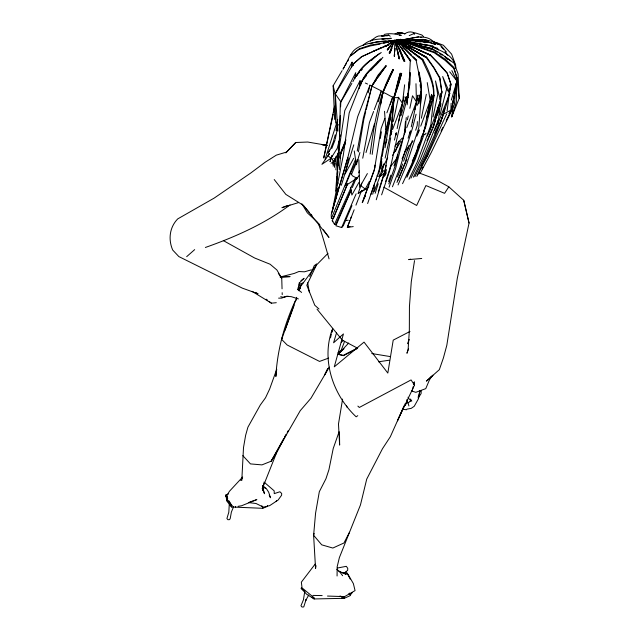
<?xml version="1.0" encoding="UTF-8"?>
<svg xmlns="http://www.w3.org/2000/svg" width="639" height="639" viewBox="0 0 639 639"><rect width="100%" height="100%" fill="white"/><g stroke="black" fill="none" stroke-linecap="round" stroke-linejoin="round"><path stroke-width="0.96" d="M337.072 575.987L337.152 566.809L339.373 557.615L360.452 504.962L366.722 479.114L382.481 448.722L390.325 436.764L404.136 405.853L397.442 420.837L414.487 385.149L413.752 382.378M338.063 165.908L338.111 162.322M296.504 299.731L295.146 301.137C284.195 324.892 277.294 350.348 275.856 376.483L276.719 369.318L269.666 388.983L265.536 397.762L260.281 405.038L247.924 427.171L245.64 435.271L243.507 447.532L241.798 480.448M407.163 102.887L409.056 84.691L410.278 61.16L400.573 46.727M448.929 113.606L450.886 110.148L451.118 103.294M339.485 136.339L340.275 115.635M340.619 106.761L340.803 101.833L355.739 72.654L354.869 78.549M417.371 121.586L417.219 125.516L415.677 130.236M374.837 168.025L374.957 165.102M410.406 72.702L409.879 84.324L406.676 101.761M394.279 95.554L391.196 134.813M229.281 504.283L228.81 512.222L226.925 518.533L227.923 519.715L229.585 519.635L230.248 518.373L231.366 512.103L233.642 506.607M410.398 401.316L410.534 399.024M421.245 390.948L421.085 393.608L418.154 398.097M336.617 182.283L337.049 176.348M337.192 174.375L337.696 167.45M337.847 165.469L339.221 146.682L340.347 102.815L351.849 83.413M406.244 117.56L405.406 129.31L404.207 134.102M407.155 104.828L408.057 93.142M340.236 155.285L340.387 153.32M418.521 130.636L418.369 132.593L416.836 136.171M420.534 104.157L421.277 94.356L421.189 83.27L419.04 72.007M416.836 176.436C430.678 146.866 445.655 116.562 450.998 84.292L447.156 73.173L430.558 55.114L401.284 41.711L398.992 41.359L401.14 41.807L430.303 55.234L439.344 64.028L447.156 72.99L450.631 83.525L450.327 86.417M335.659 191.157L338.982 149.965L344.796 110.539L359.981 80.834L361.426 81.68L361.131 83.645M340.363 157.913L340.763 153.009M456.078 83.717L454.425 104.317L446.23 120.939M351.594 67.167L352.041 62.199L353.455 63.86L352.896 65.729M440.039 99.5L441.773 91.744L439.967 77.902L433.865 67.399L426.772 57.358L398.616 41.527L404.503 44.946M339.309 169.654L340.922 151.834L345.963 139.893M405.453 121.546L404.279 134.31L394.015 165.86M408.233 91.225L409.112 81.656M409.287 79.739L409.911 73.046M337.831 171.484L336.513 185.358L338.175 182.978M359.166 88.661L359.981 80.834M430.71 125.723L430.303 129.677L427.403 136.027M433.378 100.043C435.926 85.578 429.472 72.063 422.938 59.595L399.742 42.653M335.874 169.814L337.831 153.08M338.183 150.125L339.221 141.267M337.256 170.948L338.303 162.058M404.639 84.795L402.442 103.374L397.146 128.575M438.162 120.212L437.659 124.134L434.656 130.252M441.15 96.649L441.773 91.744L439.632 78.174L433.609 67.654L426.365 57.662L398.816 41.599L396.843 42.174L393.544 41.655L387.378 50.066L388.68 48.756M334.461 167.354L334.964 163.432M335.211 161.475L335.595 158.536M394.694 54.347L394.447 56.28L394.814 42.525L396.292 41.807L394.974 42.605M447.116 110.898L450 88.414M450.255 86.457L450.631 83.525L450.104 85.394M453.139 106.13L451.717 116.905L459.201 98.326L458.075 73.836L454.065 63.189L444.656 56.464M353.231 226.597L347.344 227.348L349.884 220.495M372.17 154.39L376.067 125.875L383.56 89.851M263.835 482.988L262.765 490.64L262.453 488.779M342.592 399.063L338.486 423.984L339.628 445.087L339.485 432.667M370.165 154.007C373.967 125.124 378.584 95.147 393.017 69.403L381.763 95.507M440.535 106.465L440.95 103.558M298.237 290.106L299.284 282.781M338.997 152.609L337.712 161.483L345.052 142.09M394.103 56.096L394.543 53.237M394.83 51.336L395.269 48.476M417.243 150.173L417.834 146.379M334.501 166.459L336.05 156.595M304.771 591.371L303.445 599.781L300.961 605.772L302.047 607.05L303.757 606.93L306.065 599.606L305.594 600.676L308.749 595.013M453.69 97.048L451.501 110.811L431.125 152.753L419.967 173.744M456.502 79.356L456.813 77.383L453.898 67.375L445.351 59.299L434.528 52.047L401.947 41.16L399.383 41.192L401.915 41.263L434.224 52.741L445.04 60.322L453.69 68.317L456.813 77.383L459.201 98.326M337.624 120.891L336.034 130.683L338.255 124.445M385.053 147.769C389.478 122.768 392.977 97.455 400.278 73.094L385.924 129.837L379.023 170.613L367.625 203.553M356.802 161.683L357.129 159.718M358.439 151.858L363.823 119.429L365.7 111.729M380.149 168.353L381.81 158.552M382.138 156.595L387.114 127.185L390.988 111.833M390.693 137.72L384.886 171.611L376.259 199.759M386.124 165.285L385.453 169.191L378.288 191.812M414.527 260.624L411.276 281.791L409.439 306.576L409.335 330.563L408.129 349.573L406.955 353.255L408.521 348.662M452.684 113.111L451.717 116.905L456.35 102.008L456.813 77.383L457.268 78.094L451.621 109.988L456.997 81.089L456.885 79.028M382.505 94.708L383.041 91.768L393.328 69.851L383.041 91.768L382.505 94.66M380.74 104.301L382.154 96.585M380.213 138.607L381.451 131.842M316.065 565.675L315.554 568.51L313.613 535.274L315.578 513.149L319.308 491.742L325.954 478.747L328.933 469.705L333.207 448.562L339.133 431.692M357.257 151.004L363.351 118.095L372.018 85.738L377.937 75.298L385.884 65.657L372.018 85.738L371.459 87.607M332.544 164.215L333.087 161.292M362.744 158.192L369.43 122.496L373.599 111.474M361.051 83.629C364.23 73.357 373.376 66.608 380.485 59.036M420.158 100.107C423.066 86.944 418.457 73.509 416.221 60.553L403.241 47.358M335.347 138.831L337.488 128.255M425.207 125.244L431.597 94.332L426.636 118.423M335.531 199.983L337.911 188.377M410.478 130.731L408.121 138.184M411.276 126.865L418.026 95.099L414.967 109.549M418.769 130.675L418.369 132.593L419.384 129.837M421.357 118.231L426.325 94.3M323.733 157.793L334.556 106.162M396.332 132.457L394.447 140.085M410.294 131.706L409.887 133.631L410.382 131.738M412.323 122.073L412.73 120.14M431.333 124.805L430.303 129.677L440.463 100.355L435.494 80.929L437.747 94.612L432.986 117.017M333.151 166.188L334.82 158.384M331.849 332.272L332.671 328.454M405.517 128.535L404.279 134.31L405.669 130.588M407.37 119.86L408.193 116.01M409.839 108.303L412.514 95.778L416.436 101.753L406.716 127.8M323.797 157.913L333.143 114.397M333.558 112.464L334.596 107.632M396.14 133.431L395.725 135.364L396.236 133.471M398.848 120.899L404.048 96.793M392.626 124.429L385.141 158.089M393.257 121.522L398.512 97.304C393.057 99.077 388.744 94.492 383.991 92.711M330.515 337.879L331.353 334.085M331.769 332.192L332.607 328.398M419.096 172.945L433.625 178.401L448.818 186.812L463.73 200.271L469.05 223.083L457.308 278.253L446.821 345.268L443.426 357.872L439.344 369.661L426.421 381.14L432.907 375.197L429.767 379.127M382.122 171.5L383.847 163.84M438.338 106.953L434.903 122.153L432.755 127.616M440.694 96.497L441.773 91.744L441.07 93.574M267.613 505.513L267.358 506.423L262.733 508.309L231.55 506.999L226.789 501.032L225.95 494.929L228.618 493.811M360.54 85.498C363.583 73.477 375.788 66.855 382.865 57.302M412.099 391.38L413.225 386.571M413.673 384.646L414.352 381.755M348.702 158.584L345.124 173.904L353.655 158.304M368.184 92.775L369.981 85.155L383.041 91.768M350.507 56.12C352.928 47.198 365.029 44.107 372.968 42.645M229.089 500.92L231.773 506.048L231.55 506.999L230.719 505.401M366.498 75.61L361.426 81.68L349.174 112.959L343.319 155.125L332.36 210.59L347.888 157.362L357.664 116.745L369.981 85.155M331.713 330.93C321.433 361.115 333.438 395.501 356.147 416.812L357.768 415.685M444.68 108.095L442.627 116.602L424.951 156.523L414.911 176.676M450.175 85.41L450.631 83.525M235.408 507.454L235.631 506.503M366.171 109.804L372.018 85.738L378.6 75.65L386.228 65.841L378.272 76.984M368.847 186.804L367.641 188.201L358.159 193.377L361.722 183.185M427.004 140.652L433.242 127.457L438.162 107.216M403.728 136.019L395.597 168.624L389.095 187.179M391.475 109.916L392.929 104.157M393.416 102.24L394.383 98.398M432.691 99.844C436.293 85.842 427.507 72.367 422.195 59.906L398.249 41.711L399.567 42.717M438.865 119.397L437.659 124.134L449.816 93.318L442.683 76.504L446.573 89.085L449.816 93.318M440.071 114.661L446.573 89.085M331.545 155.916L330.067 161.715L332.136 155.477M397.905 154.862L394.974 166.3L388.824 183.904M426.045 123.383L423.865 131.914L420.957 138.192M427.739 116.753L433.306 94.947L433.889 95.107L430.862 125.076L417.451 161.491L408.984 179.247M339.7 138.711L337.24 148.288L330.914 158.344L321.92 164.303L329.46 153.743M340.196 136.802L340.683 134.885M416.085 114.253L412.371 128.471L400.11 167.33L392.442 186.78M418.801 103.83L421.277 94.356L420.933 91.449M335.227 134.837L333.486 141.459L330.419 149.302L328.031 153.208L329.604 149.83M420.111 390.437L418.417 398.832L414.24 406.276L411.228 408.353L406.947 409.144L406.476 409.767L402.826 409.24M417.395 105.251L420.142 94.844L421.277 94.356L418.817 127.696L406.204 165.629L398.049 184.943M433.242 127.457L440.463 100.355M338.686 187.187L331.21 214.864L331.377 218.546L333.27 218.554L347.193 184.743M262.733 508.309L262.98 507.39L261.822 505.8M401.14 115.491L406.3 96.561L404.671 101.266M442.108 117.049L440.798 121.865L434.608 133.112M443.154 113.191L443.937 110.299M449.433 90.067L450.998 84.292M263.156 485.472L262.254 488.787L276.296 453.442L286.328 434.216M314.132 533.389L313.613 535.274L321.729 544.843L332.839 548.046L343.974 542.982L349.501 532.231M418.872 394.718L420.079 390.405M372.697 194.224L374.837 186.604M378.6 173.257L381.826 161.819M378.288 101.705L381.243 91.265L374.294 109.636M276.232 501.543L276.487 500.625M385.117 136.498L390.812 117.648M331.705 212.755L347.888 157.362M382.897 166.092L379.854 176.492L374.286 191.58M396.547 43.188L396.915 42.022L396.547 43.188L404.822 61.304L401.803 53.964M365.995 152.569L374.422 123.91M359.941 152.521L356.314 164.75L354.262 150.964M336.537 332.847L333.582 342.792L343.447 333.909L334.269 366.842L364.038 342.113L387.825 373.072L393.217 340.124L409.966 331.473M441.206 93.637L441.773 91.744L438.546 119.501L422.946 157.721L413.377 177.203M451.31 100.083L456.997 81.089L451.845 70.594M341.338 185.302L353.79 144.837M418.138 397.202L418.625 395.581M456.685 79.995L457.268 78.094M333.27 218.554L333.862 216.661M325.075 159.263L337.719 119.661M375.165 193.258L378.192 183.792M390.229 104.684L392.658 97.192L386.891 112.831M386.579 169.607L384.446 176.22L386.315 172.842M441.222 95.051L441.821 93.206M412.291 140.612L404.91 163.249L396.955 182.442M328.63 358.088L319.548 361.426L287.159 344.996L281.639 339.397L296.728 297.311M385.652 181.548L390.9 165.589M395.525 151.499L398.928 141.171M359.589 87.255L361.426 81.68L359.637 84.021M381.619 194.855L389.75 170.365L398.888 130.092L407.786 96.018L407.418 94.085M356.538 179.415L357.177 177.522M358.775 172.802L359.414 170.909M356.722 75.977C361.171 65.713 371.099 59.723 379.782 53.317M436.86 115.643L439.432 108.079M301.201 588.367L301.512 587.465L314.468 598.056L314.148 598.951L306.496 594.126L301.201 588.367L304.795 591.307M403.632 161.18L409.016 145.5M407.378 150.572L408.561 147.13M400.421 113.502L401.396 110.675M388.56 181.636L390.82 175.142M385.365 144.23L387.018 139.566M370.892 194.536L374.534 184.248M375.524 181.444L376.515 178.64M378.496 173.025L379.822 169.287M424.176 134.078L415.23 159.319L406.867 177.346M362.529 202.507L368.847 184.799M369.518 182.938L374.502 168.952M418.186 100.355L420.142 94.844M421.82 138.328L414.272 159.462L406.923 175.781M364.246 198.633L365.26 195.83M299.084 290.841L300.769 286.224L316.417 265.089L328.015 253.316M281.639 339.397L282.31 337.56M284.986 330.243L294.044 305.522M420.734 126.163L430.207 100.443L427.243 82.599M384.854 118.351L381.124 128.463L374.31 170.357L370.165 181.42M393.153 100.323L398.44 85.099L401.675 73.301L394.183 97.535L390.102 136.059L391.867 131.386M431.597 99.556L433.306 94.947M362.217 202.627L369.47 183.265M363.703 199.352L365.101 195.638M392.57 129.525L402.442 103.374L398.512 97.304M393.943 42.11L395.972 41.703L393.943 42.11L389.598 53.532L391.419 50.154M344.613 341.314L341.21 350.212L338.095 352.536M350.587 218.658L351.298 216.821M352.752 65.681L353.455 63.86L361.562 56.735L381.211 47.757M331.745 148.552L335.148 139.789M347.344 227.348L354.158 209.776M355.947 205.151L361.69 190.35M432.811 97.863L433.889 95.107L425.718 126.857L411.708 164.047L402.562 183.681M440.606 95.499L441.677 92.759M432.036 129.437L420.182 159.494L410.965 178.129M397.554 176.859L402.682 163.943M434.224 122.201L439.424 109.237M351.658 593.407L352.009 592.545L349.988 595.74L344.301 598.32L314.148 598.951L311.992 597.185M331.377 218.546L355.452 159.67M402.075 158.871L405.853 149.662M356.083 161.787L350.563 172.977L345.212 185.949L356.945 178.241L359.326 175.342M351.17 189.967L335.715 224.537L334.493 224.321L332.216 220.751L347.728 183.489M351.506 174.407L356.426 162.594M407.45 343.734L409.24 339.421M309.747 276.431L314.252 265.648L316.632 263.931M393.832 42.03L389.167 53.117L392.082 48.221M430.646 377.074L425.766 388.64L415.805 392.33L411.356 390.876M398.025 180.158L406.851 159.438M331.034 163.257L334.069 161.483L335.771 157.498L338.75 152.849M351.099 190.31L335.874 225.759L341.641 227.54L343.343 225.711L351.961 205.638M352.265 187.578L356.554 177.578M341.641 227.54L356.123 193.841M334.493 224.321L355.172 178.393M340.387 154.47L345.3 143.639M417.634 174.79L427.97 154.694L446.733 113.83M398.584 46.591L403.936 61.2L396.372 43.164L396.915 42.022M316.417 265.089L306.808 285.242L314.763 305.218L318.989 309.02M327.703 368.631L324.772 374.781L310.969 398.225L300.25 410.661L271.176 461.198L261.966 464.888L250.464 463.906L242.812 455.631M396.372 43.164L396.843 42.174M412.315 160.972L417.579 150.229M441.078 131.011L442.835 127.512M446.349 120.499L451.182 110.859M387.673 157.713L381.946 169.127L381.259 156.547M422.044 168.928L422.938 167.146M327.783 368.831L324.772 374.781L329.261 367.098M287.238 432.467L288.157 430.718M343.079 69.124L350.955 54.203L351.067 55.497L358.926 49.491L370.356 45.92L380.045 44.091M335.659 123.087L335.116 93.765L352.041 62.199M369.43 181.308L365.268 189.048L358.159 193.377M283.748 438.554L271.176 461.198L276.296 453.442M284.714 436.812L285.681 435.071M358.966 182.355L351.857 195.047L350.571 187.227M367.385 173.568L359.629 187.243L358.846 159.822M392.57 155.381L400.813 141.315M421.516 165.685L427.97 154.694M334.644 119.405L333.151 85.762L342.105 70.633M343.103 68.948L344.101 67.271M345.092 65.585L346.586 63.069M347.584 61.384L348.582 59.699M352.848 81.728C358.902 69.06 370.061 60.401 381.251 52.502M337.935 131.091L335.275 93.845L353.455 63.86L361.666 56.687L385.756 45.704M383.504 170.653L379.854 176.492L377.05 175.837M448.818 186.812L444.584 193.321L425.886 185.542L416.676 205.47L383.807 187.211M338.59 142.162L339.621 140.58M402.123 138.184L394.91 146.115M417.978 145.428L421.548 140.221M372.018 85.738L376.563 79.372M354.485 78.07L359.469 72.071M390.141 167.21L394.774 160.908L396.923 158.975M242.469 477.884L240.727 480.24L242.397 478.012M395.741 41.783L393.472 41.567L387.218 49.738L390.812 46.312M329.516 153.608L327.951 155.628L330.914 158.344M404.679 151.77L413.034 141.051M424.847 134.709L426.069 133.168M315.131 564.125L301.352 582.153L301.959 587.193M295.737 142.505L285.881 152.777L295.737 142.505L307.742 142.034L327.296 145.388M370.939 70.306L378.544 61.2M333.254 158.352L332.176 159.63L334.069 161.483M375.764 65.09L378.376 62.071M379.678 60.561L380.98 59.052M348.662 343.031L338.358 354.054L344.014 348.694M398.241 52.342L399.287 58.98L395.669 42.893L396.603 41.91L395.509 42.829L398.984 58.66L398.009 51.767M396.603 41.91L395.996 43.029M242.66 477.014L229.409 491.319L227.077 495.289L227.46 499.842L232.229 505.808M410.837 400.222L408.121 403.265L408.928 405.957M299.236 283.037L304.092 278.3L300.977 280.681M360.891 70.697L362.305 69.324M371.515 60.393L375.772 56.272M398.728 39.354L397.306 40.608L396.795 39.969L397.306 40.608L396.987 39.945L397.274 40.529L399.726 41.192L401.915 41.263M186.676 256.662L194.671 249.625M357.345 74.132L358.854 72.854M351.067 55.497L359.326 48.716L370.66 45.034L387.897 42.35M395.509 42.829L396.484 42.038M404.543 34.067C407.315 31.638 411.652 31.087 414.735 33.26M362.784 45.537C370.221 37.925 381.611 39.306 391.292 38.3L381.906 39.027L383.807 39.275M341.242 342.129L343.566 340.467M373.056 51.368L385.301 46.367L393.105 41.04L395.709 41.335L393.177 41.144L385.453 46.511L388.871 44.786M383.759 173.888L379.854 176.492L378.288 172.035M290.026 204.927C264.514 223.977 235.272 236.917 205.375 247.469M344.501 572.895L347.688 570.315L347.736 568.319L346.322 566.314L337.632 567.991M298.461 286.32L301.576 284.603M442.707 114.557L450.886 110.148M357.776 347.848L343.223 355.364L337.863 354.166M357.217 348.582L343.51 355.659L337.983 354.286M372.114 40.129L370.436 40.984L376.331 36.862L378.472 36.04L386.076 35.56M400.405 39.227L397.754 40.537L398.025 39.77L397.754 40.537L400.397 39.394M385.301 46.367L388.768 44.69M388.169 42.238L383.552 42.909L392.809 40.513L395.245 41.136L397.274 40.529M386.851 35.936L388.656 35.121L390.213 36.247M400.829 39.93L398.944 40.728L400.829 39.93L428.489 42.294L435.63 44.578M398.816 41.599L401.947 41.16M383.927 46.551L385.74 45.752M409.232 35.592L415.414 32.932L421.916 35.009L423.513 36.623M432.14 47.438L433.897 46.735L432.268 45.657M287.231 205.606L281.959 207.691L298.517 202.587M299.004 284.403L303.421 282.742M367.641 188.201L365.268 189.048L361.067 185.877M286.791 296.296L281.559 298.133L278.604 298.141M249.226 502.262L256.87 499.578L241.59 505.753L238.043 506.328M408.648 402.426L406.196 403.273L405.094 405.35L405.829 404.231L404.695 404.072M432.196 46.687L430.414 45.848L401.244 40.257L399.103 40.872L401.164 40.193M395.022 33.755L397.674 32.909L405.15 33.707M297.75 289.187L300.354 288.381M286.424 152.106L276.328 155.141L265.401 162.074L250.56 173.153L214.209 198.074L177.738 218.889C169.543 227.236 168.073 239.513 172.73 250.073L178.856 256.582L242.389 288.165L258.052 293.788L255.44 292.39M297.974 287.742L300.402 287.015M311.425 269.81L304.468 271.807L298.868 271.535L294.188 273.452L280.082 277.03L290.074 276.615L280.984 276.991M399.103 40.872L401.244 40.257M370.117 43.7L376.475 41.95L383.256 41.623M384.111 34.466C389.718 32.916 395.709 33.971 401.252 35.361L399.407 35.097M410.637 259.17L408.696 259.602L421.724 258.476M288.157 296.2L282.925 297.239L280.729 296.648M395.557 41.16L392.841 40.449L383.68 42.23L389.614 41.695M401.987 39.906L418.297 36.934L421.66 37.174M403.784 39.586L401.907 39.922L423.537 39.602L415.845 39.93M405.661 39.243L418.809 36.862M437.236 52.27L432.339 49.355L401.635 40.712L399.247 41.024L401.564 40.616L432.419 48.756L442.236 54.515L450.591 60.857M397.37 40.776L398.736 41.176L397.067 41.735L396.164 41.184L397.37 40.776L398.744 42.006M420.342 37.246C425.239 36.655 431.093 38.396 434.009 42.565M378.464 361.818L389.143 360.22M374.558 42.374L386.339 40.632M345.356 220.623L348.247 220.223M381.874 36L388.656 35.121M399.247 41.024L401.635 40.712M347.408 226.917L350.036 226.645M381.739 36.088L387.641 35.488M406.388 97.607L408.337 97.416M252.109 291.36L271.383 303.174L276.288 302.702M412.315 39.938L423.138 39.37L428.681 40.68M312.886 595.412L322.16 595.58M327.488 596.051L344.597 596.634L355.06 590.604L353.375 583.607L347.935 574.205L343.926 572.512M400.693 39.914L427.116 40.88M407.674 41.048L410.581 41.152M415.43 41.327L428.034 41.791L435.782 44.171M415.685 41.615L420.614 41.878M423.569 42.03L428.489 42.294M286.32 296.344L291.232 296.648L298.389 298.908M395.709 41.335L393.297 41.335M387.625 40.081L390.373 40.393M326.944 145.253L322.144 144.662L326.793 145.412M248.379 502.558L256.095 503.516L263.412 507.15L269.674 505.633L278.093 500.073L281.615 495.217L281.679 493.452L279.898 491.766L274.243 493.627L274.171 490.824L264.027 482.062M393.105 41.04L395.597 41.567M412.754 42.885L417.634 43.604M419.583 43.891L430.311 45.473L438.234 49.315M395.597 40.976L393.416 40.401L395.853 41.016M398.992 41.359L401.284 41.711M415.733 43.516L417.69 43.827M419.647 44.139L430.414 45.848M371.762 353.543L390.461 356.618M341.418 597.777L344.301 598.32L344.653 597.457L339.956 595.995M424.871 39.802L433.074 41.607L438.434 43.708M399.271 41.399L401.14 41.807M407.778 43.013L410.621 43.676M412.522 44.115L432.419 48.756M417.211 45.545L432.339 49.355M395.932 40.816L394.111 40.249L396.14 40.872M392.841 40.449L395.429 41.351M397.682 40.728L399.479 41.271M404.583 44.882L398.616 41.527L400.501 42.198M437.172 42.869L443.386 45.249L451.605 54.107L455.591 64.938L455.815 67.782M341.673 572.472L346.186 574.269L338.878 571.25L340.771 572.113M396.428 40.736L394.782 40.033M398.616 41.527L400.357 42.286M402.602 42.925L406.212 44.498L403.465 43.34M408.912 45.681L414.328 48.037M417.93 49.61L430.558 55.114M408.832 45.72L414.2 48.101M416.884 49.283L430.303 55.234M365.34 83.046L367.561 84.036M431.205 46.28C440.135 50.689 451.422 53.836 454.976 64.347M434.871 47.949L438.434 49.634M357.153 347.983L342.36 340.172L317.024 309.164M433.01 41.255L440.918 45.473L446.326 51.895M356.945 178.241L352.44 175.829L350.563 172.977M223.338 240.599L254.602 257.98L270.121 264.242L276.895 269.985L281.743 278.237L282.055 288.836M407.147 46.328L426.772 57.358M396.763 40.6L395.773 40.025L396.867 40.672M407.027 46.415L426.365 57.662M332.216 220.751L333.063 221.246M439.68 53.724L442.132 55.186M309.5 212.611L303.213 205.247L285.833 194.384L274.227 179.551M434.855 42.278L437.907 44.434M440.958 46.599L443.506 49.187M399.838 42.861L422.938 59.595M407.666 401.971L406.7 399.766M262.645 485.768L266.287 488.5L268.676 492.19L270.473 497.757L269.227 495.177M445.223 57.51L447.54 59.259M266.215 299.196L267.693 300.33M269.171 301.472L271.383 303.174M297.423 289.036L301.608 292.43M262.613 486.127L265.576 488.555M336.841 569.333L339.621 571.681L342.608 575.715M348.862 593.551L350.34 594.877L349.453 593.104M398.736 41.319L400.925 43.324M317.559 222.26L307.319 212.827L301.88 203.785M357.872 406.108L359.31 407.466L411.069 379.933L414.487 385.149M424.903 44.099L426.868 45.984M398.64 42.861L411.836 55.697M413.225 57.047L416.7 60.425L413.193 56.983M402.682 46.631L411.093 54.914M399.639 43.109L401.02 44.506M400.381 43.676L398.424 41.463L400.357 43.74M310.754 214.089L312.008 215.559M303.213 205.247L328.989 237.388L323.358 229.776M231.773 506.048L227.013 500.081L225.95 494.929L227.74 498.348M449.72 71.84L456.997 81.089M397.578 43.053L410.789 60.889L401.819 48.237M318.853 223.69L319.979 225.216M436.749 47.661L438.466 50.026M399.575 45.073L397.338 41.91L397.386 43.085L397.338 41.91L399.495 45.121M278.34 273.356L281.743 278.237M335.275 93.845L340.803 101.833M445.048 51.463L447.604 55.25M410.949 399.718L411.78 401.1L408.976 398.84L408.033 397.21M346.138 571.386L350.212 579.086M225.727 495.88L226.557 497.461M399.926 49.371L401.052 52.126M413.681 32.669L414.376 34.386M346.418 405.477L347.113 407.283M262.877 489.418L264.482 493.723L262.869 487.98M401.116 166.475L401.731 168.145M318.294 222.931C322.2 234.848 325.658 246.846 329.053 258.875M333.151 85.762L335.116 93.765M469.05 223.083L463.73 200.271M307.663 282.757L309.324 292.143M418.641 72.095L419.328 77.902M419.559 79.835L419.783 81.776M420.127 84.675L420.47 87.583M455.343 66.24L455.519 68.117M384.518 111.29L385.924 129.837M282.166 292.686L282.222 294.611M415.981 83.717L416.436 101.753M424.823 127.145L423.865 131.914L424.855 127.097M398.936 39.953L398.145 40.608L400.102 40.321L398.145 40.608L398.936 39.953M399.886 39.985L398.544 40.672L399.886 39.985M400.062 40.257L398.145 40.608L400.022 40.265M401.1 33.044L397.674 32.909L403.161 33.148L401.1 33.044M398.44 42.893L397.777 41.807L398.44 42.893"/></g></svg>
